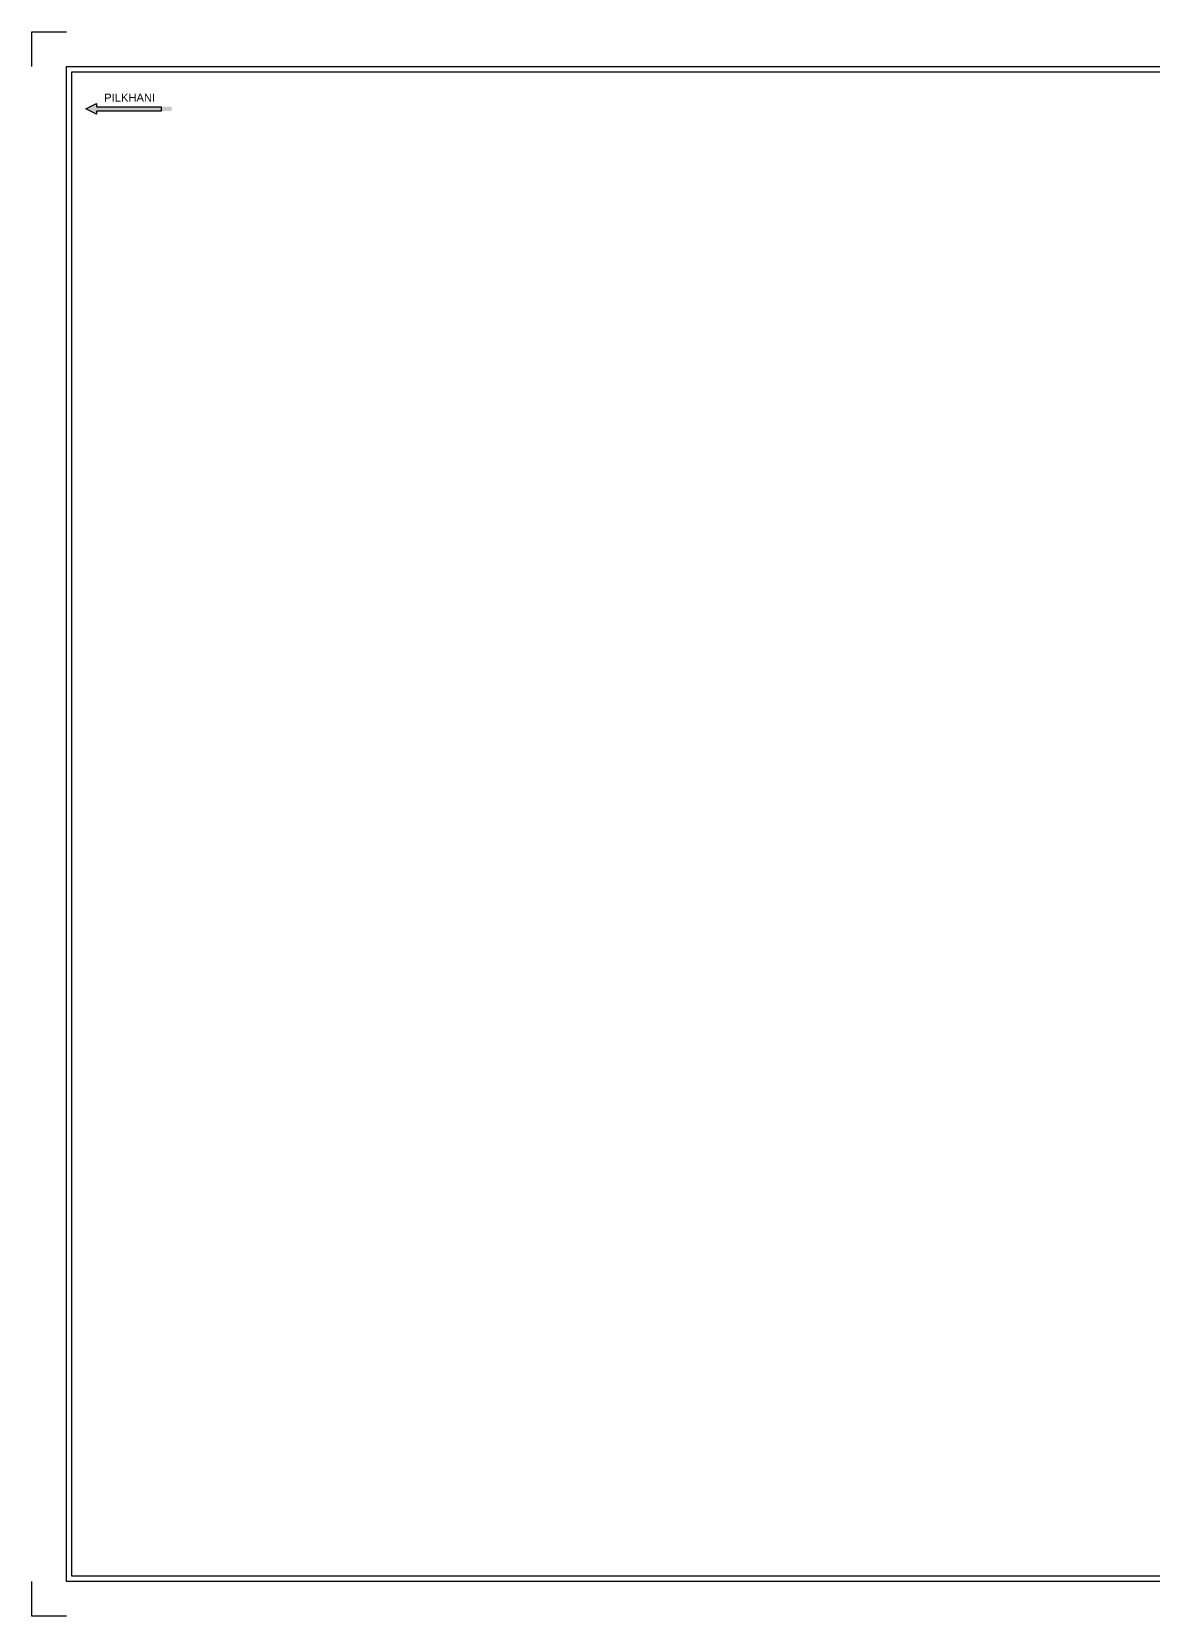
# Model space of a CAD drawing. Header units: metres. Extents: x 0 to 841, y 0 to 594.
# Drawn here: x 0 to 421, y 0 to 594 of the extents above; entities that cross this region are included whole.
import ezdxf

# ---------------------------------------------------------------- set-up
doc = ezdxf.new("R2010")
doc.units = ezdxf.units.M
doc.header["$MEASUREMENT"] = 0
doc.layers.add('DIRECTION', color=7, linetype='Continuous')
doc.layers.add('title', color=7, linetype='Continuous')
doc.styles.get("Standard").update_dxf_attribs({"font": 'arial.ttf'})

# ---------------------------------------------------------------- blocks, each defined once
blk = doc.blocks.new('*U51')
h = blk.add_hatch(color=256)
h.dxf.hatch_style = 1
h.paths.add_polyline_path([(5.65, 0.8), (5.65, -0.8), (-22.65, -0.8), (-22.65, -2), (-26.65, 0), (-22.65, 2), (-22.65, 0.8)])
h = blk.add_hatch(color=256)
h.dxf.hatch_style = 1
h.paths.add_polyline_path([(5.65, 0.8), (5.65, -0.8), (-22.65, -0.8), (-22.65, -2), (-26.65, 0), (-22.65, 2), (-22.65, 0.8)])
blk.add_lwpolyline([(1.65, 0.8), (1.65, -0.8), (-22.65, -0.8), (-22.65, -2), (-26.65, 0), (-22.65, 2), (-22.65, 0.8)], close=True)
blk.add_lwpolyline([(1.65, 0.8), (1.65, -0.8), (-22.65, -0.8), (-22.65, -2), (-26.65, 0), (-22.65, 2), (-22.65, 0.8)], close=True)

msp = doc.modelspace()

# ---------------------------------------------------------------- linework, layer by layer
at = {"layer": 'title'}
for points in [[(0, 581), (0, 594), (13, 594)], [(13, 0), (0, 0), (0, 13)]]:
    msp.add_lwpolyline(points, dxfattribs=at)
for points in [[(828, 13), (13, 13), (13, 581), (828, 581)], [(826, 15), (15, 15), (15, 579), (826, 579)]]:
    msp.add_lwpolyline(points, close=True, dxfattribs=at)

# ---------------------------------------------------------------- block references
at = {"layer": 'DIRECTION'}
msp.add_blockref('*U51', (46.89, 565.06), dxfattribs=at)

# ---------------------------------------------------------------- texts
at = {"layer": 'DIRECTION', "linetype": 'Continuous'}
msp.add_text('PILKHANI', height=3, dxfattribs=at).set_placement((27.18, 567.78))

doc.saveas('drawing.dxf')
